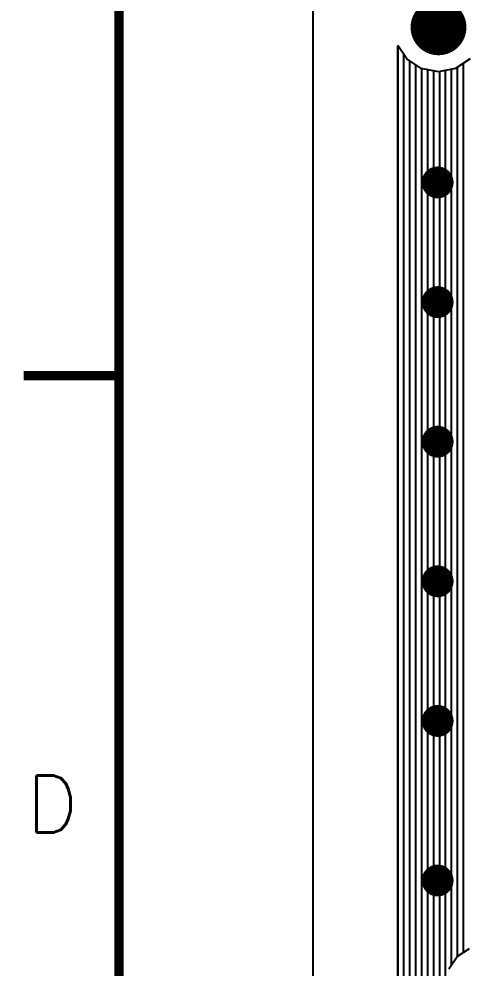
# Model space of a CAD drawing. Extents: x 295 to 953, y 10 to 290.
# Drawn here: x 486.73 to 510.26, y 118.88 to 168.73 of the extents above; entities that cross this region are included whole.
import ezdxf
from ezdxf.enums import TextEntityAlignment as Align

# ---------------------------------------------------------------- set-up
doc = ezdxf.new("R2010")
doc.units = 0
doc.header["$LTSCALE"] = 5
doc.header["$MEASUREMENT"] = 0
doc.layers.get('0').update_dxf_attribs({"linetype": 'CONTINUOUS', "lineweight": 25})
for name, color, linetype in [('DV-INT-A3_TOP', 10, 'CONTINUOUS'), ('문자', 4, 'CONTINUOUS'), ('테두리', 3, 'CONTINUOUS')]:
    doc.layers.add(name, color=color, linetype=linetype)
doc.styles.get("Standard").update_dxf_attribs({"font": 'simplex.shx'})

# ---------------------------------------------------------------- blocks, each defined once
blk = doc.blocks.new('C')
at = {"layer": '테두리', "const_width": 0.5}
for points in [[(15, 285), (15, 15), (405, 15), (405, 285), (15, 285)], [(10, 150), (15, 150)]]:
    blk.add_lwpolyline(points, dxfattribs=at)
at = {"layer": '문자'}
blk.add_text('D', height=3, dxfattribs=at).set_placement((11.5, 127.5), align=Align.MIDDLE)

msp = doc.modelspace()

# ---------------------------------------------------------------- linework, layer by layer
for points, const_width in [([(508.03, 168.296, 1), (509.497, 168.296, 1)], 1.467), ([(508.298, 160.149, 1), (509.136, 160.149, 1)], 0.838), ([(508.298, 153.862, 1), (509.136, 153.862, 1)], 0.838), ([(508.298, 146.528, 1), (509.136, 146.528, 1)], 0.838), ([(508.298, 139.194, 1), (509.136, 139.194, 1)], 0.838), ([(508.298, 131.86, 1), (509.136, 131.86, 1)], 0.838), ([(508.298, 123.478, 1), (509.136, 123.478, 1)], 0.838)]:
    msp.add_lwpolyline(points, format="xyb", close=True, dxfattribs=dict(const_width=const_width))
at = {"layer": 'DV-INT-A3_TOP', "color": 7}
for p, q in [((502.162, 232.657), (502.162, 102.305)), ((510.042, 169.579), (508.763, 168.296)), ((507.099, 166.636), (506.622, 167.349)), ((506.622, 167.349), (506.622, 117.405)), ((506.626, 117.405), (506.626, 167.349)), ((506.94, 116.873), (506.94, 166.88)), ((507.862, 166.125), (507.099, 166.636)), ((507.255, 116.558), (507.255, 166.536)), ((510.423, 166.636), (509.66, 166.125)), ((507.569, 116.244), (507.569, 166.322)), ((508.763, 165.949), (507.862, 166.125)), ((507.883, 115.93), (507.883, 166.121)), ((508.198, 115.615), (508.198, 166.062)), ((509.66, 166.125), (508.763, 165.949)), ((509.14, 115.091), (509.14, 166.02)), ((509.455, 119.052), (509.455, 166.083)), ((509.769, 119.5), (509.769, 166.196)), ((510.083, 119.71), (510.083, 166.406)), ((508.512, 115.301), (508.512, 165.999)), ((508.826, 115.142), (508.826, 165.962)), ((509.736, 119.479), (510.385, 119.911)), ((509.308, 118.834), (509.736, 119.479))]:
    msp.add_line(p, q, dxfattribs=at)

# ---------------------------------------------------------------- block references
msp.add_blockref('C', (476.978, 0))

doc.saveas('drawing.dxf')
